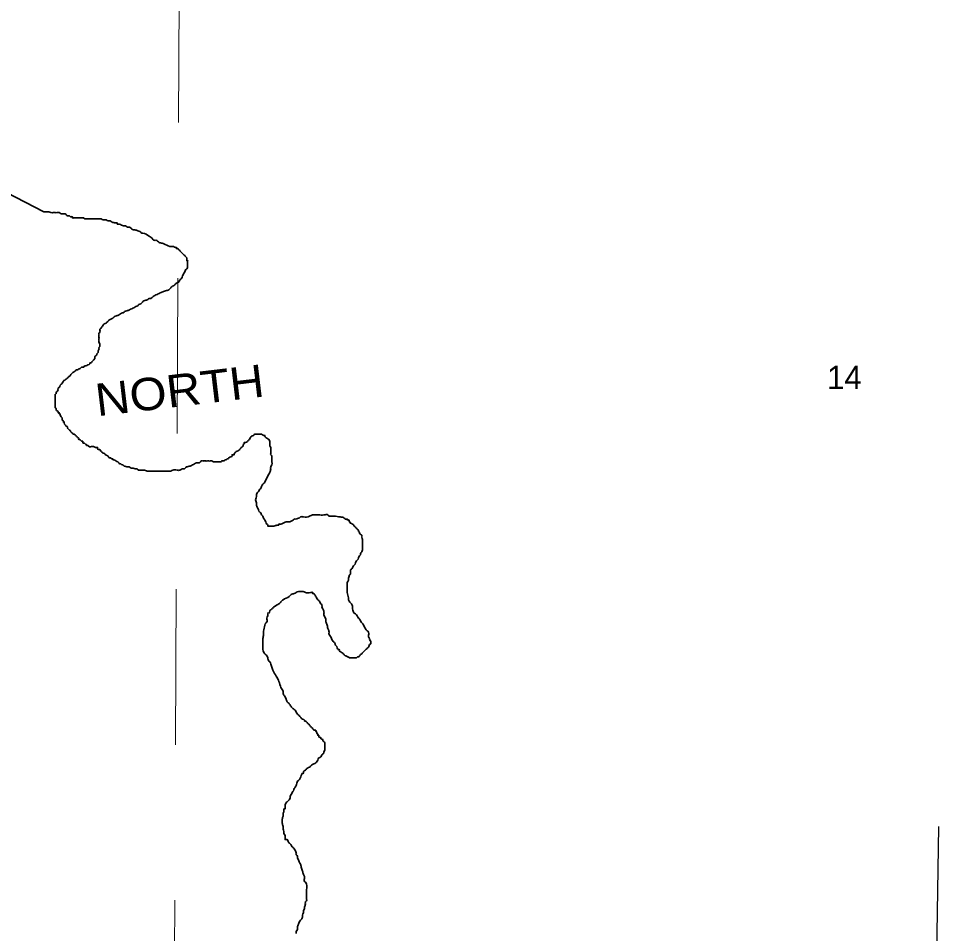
# Model space of a CAD drawing. Extents: x -4.25 to 0.15, y -11.26 to -7.33.
# Drawn here: x -3.361 to -2.77, y -8.666 to -8.078 of the extents above; entities that cross this region are included whole.
import ezdxf
from ezdxf.enums import TextEntityAlignment as Align

# ---------------------------------------------------------------- set-up
doc = ezdxf.new("R2010")
doc.units = 0
doc.header["$LTSCALE"] = 0.0061
doc.linetypes.add('MEDIUM_DASHED', pattern=[4.5, 3, -1.5])
for name, color, linetype, lineweight in [('14', 7, 'Continuous', 25), ('15', 7, 'MEDIUM_DASHED', 13), ('25', 7, 'Continuous', 35)]:
    doc.layers.add(name, color=color, linetype=linetype, lineweight=lineweight)
doc.layers.add('29', color=7, linetype='Continuous')
doc.layers.add('45', color=7, linetype='Continuous')

msp = doc.modelspace()

# ---------------------------------------------------------------- linework, layer by layer
at = {"layer": '14'}
msp.add_line((-2.769508, -8.597727), (-2.772917, -8.819886), dxfattribs=at)
at = {"layer": '15'}
msp.add_line((-3.257765, -8.045076), (-3.262689, -9.038258), dxfattribs=at)
at = {"layer": '25'}
msp.add_lwpolyline([(-3.344886, -8.202462), (-3.368939, -8.190152), (-3.391667, -8.17197), (-3.406818, -8.158333), (-3.42178, -8.146402), (-3.433902, -8.135795)], dxfattribs=at)
for points in [[(-3.344886, -8.202462), (-3.344318, -8.202462), (-3.343561, -8.202462), (-3.342992, -8.202462), (-3.342235, -8.202462), (-3.341667, -8.202462), (-3.340341, -8.20303), (-3.339015, -8.20303), (-3.336364, -8.20303), (-3.335038, -8.20303), (-3.333712, -8.203788), (-3.333144, -8.203788), (-3.332386, -8.203788), (-3.331061, -8.203788), (-3.330492, -8.204356), (-3.329735, -8.205114), (-3.328409, -8.205114), (-3.327841, -8.205682), (-3.327273, -8.205682), (-3.326515, -8.205682), (-3.326515, -8.206439), (-3.325947, -8.206439), (-3.325189, -8.206439), (-3.324621, -8.206439), (-3.323864, -8.206439), (-3.323295, -8.206439), (-3.322538, -8.206439), (-3.32197, -8.206439), (-3.321212, -8.206439), (-3.320644, -8.206439), (-3.319886, -8.206439), (-3.319318, -8.206439), (-3.31875, -8.207008), (-3.317992, -8.207008), (-3.317424, -8.207008), (-3.316667, -8.207008), (-3.316098, -8.207008), (-3.315341, -8.207008), (-3.314773, -8.207008), (-3.313447, -8.207008), (-3.312121, -8.207008), (-3.310795, -8.207008), (-3.30947, -8.207008), (-3.308144, -8.207008), (-3.306818, -8.207765), (-3.30625, -8.207765), (-3.304924, -8.207765), (-3.303598, -8.208333), (-3.302273, -8.208333), (-3.300947, -8.209091), (-3.299053, -8.209659), (-3.298295, -8.209659), (-3.297727, -8.209659), (-3.297727, -8.210417), (-3.29697, -8.210417), (-3.296402, -8.210417), (-3.295076, -8.210985), (-3.29375, -8.211553), (-3.292424, -8.211553), (-3.291098, -8.212311), (-3.29053, -8.212311), (-3.289773, -8.212311), (-3.288447, -8.213636), (-3.285795, -8.214205), (-3.283902, -8.214962), (-3.282576, -8.21553), (-3.282008, -8.216288), (-3.28125, -8.216288), (-3.277273, -8.218182), (-3.275947, -8.218939), (-3.275379, -8.219508), (-3.274053, -8.220833), (-3.272727, -8.220833), (-3.270833, -8.222159), (-3.26875, -8.222727), (-3.266856, -8.223485), (-3.262879, -8.224811), (-3.261553, -8.224811), (-3.260227, -8.225379), (-3.259659, -8.225379), (-3.259659, -8.226136), (-3.258902, -8.226136), (-3.258333, -8.226705), (-3.257576, -8.227462), (-3.257008, -8.22803), (-3.255682, -8.229356), (-3.255114, -8.229924), (-3.254356, -8.230682), (-3.253788, -8.23125), (-3.25303, -8.232008), (-3.25303, -8.232576)], [(-3.25303, -8.232576), (-3.25303, -8.233333), (-3.25303, -8.233902), (-3.252462, -8.233902), (-3.252462, -8.234659), (-3.252462, -8.235227), (-3.252462, -8.235985), (-3.252462, -8.237311), (-3.252462, -8.237879), (-3.25303, -8.239205), (-3.253788, -8.239773), (-3.254356, -8.241098), (-3.255114, -8.242424), (-3.255682, -8.24375), (-3.25625, -8.245076), (-3.257576, -8.246402), (-3.258333, -8.247727), (-3.259659, -8.248295), (-3.260985, -8.249621), (-3.262311, -8.250379), (-3.263636, -8.251705), (-3.26553, -8.25303), (-3.266098, -8.25303), (-3.267424, -8.253598), (-3.269508, -8.254356), (-3.270833, -8.254924), (-3.272159, -8.255682), (-3.273485, -8.25625), (-3.274621, -8.257008), (-3.275379, -8.257576), (-3.275947, -8.258144), (-3.277273, -8.258144), (-3.27803, -8.258902), (-3.279924, -8.25947), (-3.28125, -8.260227), (-3.282576, -8.261553), (-3.283902, -8.262121), (-3.28447, -8.262879), (-3.285795, -8.263447), (-3.287121, -8.264205), (-3.288447, -8.264773), (-3.289773, -8.26553), (-3.291667, -8.266098), (-3.292992, -8.266667), (-3.29375, -8.267424), (-3.294318, -8.267424), (-3.295644, -8.267992), (-3.296402, -8.26875), (-3.298295, -8.269318), (-3.299621, -8.270076), (-3.301515, -8.271402), (-3.302841, -8.27197), (-3.303598, -8.272727), (-3.304167, -8.273295), (-3.304924, -8.274053), (-3.30625, -8.274621), (-3.306818, -8.275379), (-3.307576, -8.276515), (-3.308144, -8.277273), (-3.308902, -8.277841), (-3.308902, -8.278598), (-3.308902, -8.279924), (-3.30947, -8.280492), (-3.30947, -8.28125), (-3.30947, -8.281818), (-3.30947, -8.283144), (-3.30947, -8.28447), (-3.30947, -8.285038), (-3.30947, -8.285795), (-3.30947, -8.286364), (-3.308902, -8.287689), (-3.308902, -8.288447), (-3.308902, -8.289015), (-3.30947, -8.289773), (-3.30947, -8.291098), (-3.310038, -8.291667), (-3.310038, -8.292424), (-3.310038, -8.292992), (-3.310795, -8.29375), (-3.310795, -8.294318), (-3.312121, -8.295644), (-3.312121, -8.29697), (-3.312689, -8.297538), (-3.313447, -8.298295), (-3.314015, -8.298864), (-3.314773, -8.299621), (-3.315341, -8.299621), (-3.315341, -8.300189), (-3.316667, -8.300947), (-3.317992, -8.301515), (-3.31875, -8.301515)], [(-3.31875, -8.301515), (-3.319318, -8.302273), (-3.320644, -8.302273), (-3.321212, -8.302841), (-3.32197, -8.303409), (-3.322538, -8.303409), (-3.323295, -8.304167), (-3.323864, -8.304167), (-3.324621, -8.304735), (-3.325947, -8.305492), (-3.326515, -8.306061), (-3.327273, -8.306818), (-3.328409, -8.308144), (-3.329167, -8.308712), (-3.330492, -8.310038), (-3.332386, -8.311364), (-3.333144, -8.312689), (-3.33447, -8.314015), (-3.335038, -8.315341), (-3.335795, -8.315909), (-3.335795, -8.316667), (-3.336364, -8.317992), (-3.336932, -8.318561), (-3.336932, -8.319318), (-3.337689, -8.319886), (-3.337689, -8.320644), (-3.337689, -8.324432), (-3.337689, -8.325189), (-3.337689, -8.325758), (-3.337689, -8.326515), (-3.337689, -8.327083), (-3.337689, -8.327841), (-3.337689, -8.328409), (-3.336932, -8.329167), (-3.336932, -8.329735), (-3.336364, -8.330492), (-3.335795, -8.331061), (-3.335795, -8.331629), (-3.335038, -8.331629), (-3.335038, -8.332386), (-3.33447, -8.332386), (-3.33447, -8.332955), (-3.333712, -8.33428), (-3.333144, -8.335038), (-3.333144, -8.336364), (-3.332386, -8.336932), (-3.332386, -8.337689), (-3.331818, -8.337689), (-3.331818, -8.338258), (-3.331061, -8.339583), (-3.330492, -8.340341), (-3.329735, -8.340909), (-3.329735, -8.341477), (-3.329167, -8.342235), (-3.328409, -8.342803), (-3.327841, -8.343561), (-3.327273, -8.344129), (-3.326515, -8.344886), (-3.325947, -8.345455), (-3.325189, -8.345455), (-3.324621, -8.346212), (-3.323864, -8.34678), (-3.323295, -8.347538), (-3.322538, -8.348106), (-3.322538, -8.348864), (-3.32197, -8.348864), (-3.321212, -8.349432), (-3.320644, -8.35), (-3.319886, -8.35), (-3.319886, -8.350758), (-3.319318, -8.351326), (-3.31875, -8.351326), (-3.317992, -8.352083), (-3.317424, -8.352083), (-3.317424, -8.352652), (-3.316667, -8.352652), (-3.316098, -8.353409), (-3.314394, -8.353409)], [(-3.224621, -8.360038), (-3.223864, -8.35928), (-3.223864, -8.358712), (-3.222538, -8.358712), (-3.222538, -8.357955), (-3.22197, -8.357386), (-3.221212, -8.356629), (-3.219886, -8.356061), (-3.218561, -8.354735), (-3.217992, -8.353977), (-3.216667, -8.352841), (-3.216667, -8.352083), (-3.216098, -8.351515), (-3.216098, -8.350758), (-3.215341, -8.350758), (-3.214015, -8.350189), (-3.213447, -8.349432), (-3.212689, -8.348864), (-3.212121, -8.347538), (-3.211364, -8.34678), (-3.210038, -8.346212), (-3.20947, -8.345455), (-3.208712, -8.345455), (-3.208144, -8.345455), (-3.207576, -8.345455), (-3.206818, -8.345455), (-3.205492, -8.345455), (-3.204924, -8.345455), (-3.203598, -8.346212), (-3.202841, -8.346212), (-3.202841, -8.34678), (-3.202273, -8.347538), (-3.201515, -8.348106), (-3.200189, -8.348864), (-3.199621, -8.350189), (-3.199621, -8.350758), (-3.199621, -8.351515), (-3.199621, -8.352841), (-3.199053, -8.353977), (-3.199053, -8.355303), (-3.199053, -8.356061), (-3.199053, -8.356629), (-3.199053, -8.357955), (-3.199053, -8.358712), (-3.198295, -8.35928), (-3.198295, -8.360038), (-3.198295, -8.360606), (-3.198295, -8.361932), (-3.198295, -8.362689), (-3.198295, -8.363258), (-3.198295, -8.365152), (-3.199053, -8.366477), (-3.199053, -8.367803), (-3.199621, -8.369886), (-3.200189, -8.371212), (-3.200947, -8.372348), (-3.201515, -8.373674), (-3.202273, -8.375), (-3.202841, -8.376326), (-3.204167, -8.377652), (-3.204924, -8.378977), (-3.205492, -8.380303), (-3.20625, -8.381061), (-3.206818, -8.382197), (-3.207576, -8.382955), (-3.208144, -8.38428), (-3.208144, -8.385606), (-3.208712, -8.386932), (-3.208712, -8.388258), (-3.208144, -8.389583), (-3.208144, -8.39072), (-3.207576, -8.392803), (-3.206818, -8.394129), (-3.20625, -8.395455), (-3.205492, -8.396023), (-3.204924, -8.397348), (-3.204167, -8.398106), (-3.203598, -8.399432), (-3.202841, -8.400568), (-3.202273, -8.401894), (-3.201515, -8.40322), (-3.200947, -8.403977), (-3.200947, -8.404545), (-3.200189, -8.404545), (-3.199621, -8.404545), (-3.199053, -8.404545), (-3.198295, -8.404545), (-3.19697, -8.404545), (-3.195076, -8.403977), (-3.194318, -8.403977), (-3.19375, -8.403977)], [(-3.314394, -8.353409), (-3.313826, -8.353409), (-3.313068, -8.353409), (-3.311174, -8.353977), (-3.310417, -8.353977), (-3.310417, -8.354735), (-3.309848, -8.355303), (-3.309091, -8.355303), (-3.308523, -8.356061), (-3.307955, -8.356629), (-3.307197, -8.357386), (-3.305871, -8.357955), (-3.305303, -8.358712), (-3.303977, -8.35928), (-3.302652, -8.360606), (-3.301894, -8.360606), (-3.301326, -8.361364), (-3.300568, -8.361364), (-3.300568, -8.361932), (-3.3, -8.361932), (-3.298674, -8.362689), (-3.297348, -8.363258), (-3.29678, -8.363826), (-3.296023, -8.364583), (-3.295455, -8.364583), (-3.294697, -8.365152), (-3.294129, -8.365152), (-3.293371, -8.365909), (-3.292803, -8.365909), (-3.291477, -8.366477), (-3.290152, -8.366477), (-3.288826, -8.367235), (-3.2875, -8.367235), (-3.286174, -8.367803), (-3.284848, -8.367803), (-3.28428, -8.368561), (-3.283523, -8.368561), (-3.282955, -8.368561), (-3.280871, -8.368561), (-3.278409, -8.369129), (-3.277083, -8.369129), (-3.276326, -8.369129), (-3.275758, -8.369129), (-3.275, -8.369129), (-3.274432, -8.369129), (-3.273106, -8.369129), (-3.269129, -8.369129), (-3.265152, -8.369129), (-3.264583, -8.369129), (-3.263826, -8.369129), (-3.263258, -8.369129), (-3.261932, -8.368561), (-3.25928, -8.368561), (-3.257386, -8.368561), (-3.256061, -8.367803), (-3.255303, -8.367803), (-3.253977, -8.367235), (-3.253409, -8.366477), (-3.252841, -8.366477), (-3.251515, -8.365909), (-3.250758, -8.365909), (-3.249432, -8.365152), (-3.248106, -8.364583), (-3.24678, -8.363826), (-3.244886, -8.363826), (-3.243561, -8.362689), (-3.242992, -8.362689), (-3.242235, -8.362689), (-3.240909, -8.362689), (-3.240341, -8.362689), (-3.239583, -8.362689), (-3.239015, -8.362689), (-3.237689, -8.362689), (-3.236932, -8.362689), (-3.235795, -8.363258), (-3.235038, -8.363258), (-3.23447, -8.363258), (-3.233712, -8.363258), (-3.233144, -8.363258), (-3.232386, -8.363258), (-3.231818, -8.363258), (-3.231061, -8.363258), (-3.230492, -8.362689), (-3.229735, -8.362689), (-3.229167, -8.362689), (-3.228409, -8.361932), (-3.227841, -8.361932), (-3.227083, -8.361364), (-3.226515, -8.361364), (-3.225947, -8.360606), (-3.224621, -8.360038)], [(-3.19375, -8.403977), (-3.19375, -8.40322), (-3.192992, -8.40322), (-3.191098, -8.402652), (-3.189205, -8.401894), (-3.187879, -8.401894), (-3.185795, -8.401326), (-3.18447, -8.400568), (-3.183902, -8.4), (-3.182576, -8.4), (-3.18125, -8.399432), (-3.180682, -8.399432), (-3.179924, -8.398674), (-3.17803, -8.398674), (-3.174053, -8.398106), (-3.172159, -8.397348), (-3.170833, -8.397348), (-3.170076, -8.397348), (-3.169508, -8.397348), (-3.168182, -8.397348), (-3.164773, -8.397348), (-3.162311, -8.397348), (-3.161553, -8.398106), (-3.160985, -8.398106), (-3.160227, -8.398106), (-3.158333, -8.398106), (-3.154356, -8.398674), (-3.151705, -8.399432), (-3.151136, -8.4), (-3.150379, -8.4), (-3.149811, -8.4), (-3.149811, -8.400568), (-3.149053, -8.400568), (-3.148485, -8.401326), (-3.147727, -8.402652), (-3.146402, -8.40322), (-3.145265, -8.404545), (-3.143939, -8.405871), (-3.143182, -8.406629), (-3.142614, -8.407197), (-3.142614, -8.407955), (-3.141856, -8.408523), (-3.141856, -8.409091), (-3.14053, -8.410417), (-3.14053, -8.411174), (-3.14053, -8.411742), (-3.139962, -8.413068), (-3.139962, -8.413826), (-3.139962, -8.415152), (-3.139962, -8.416477), (-3.139962, -8.417045), (-3.139962, -8.417803), (-3.139962, -8.418939), (-3.139962, -8.419697), (-3.14053, -8.421023), (-3.141288, -8.422348), (-3.141288, -8.422917), (-3.141856, -8.423674), (-3.142614, -8.425), (-3.143182, -8.426326), (-3.143939, -8.426894), (-3.144508, -8.42822), (-3.145265, -8.429545), (-3.145833, -8.430114), (-3.146402, -8.431439), (-3.147159, -8.432197), (-3.147727, -8.432765), (-3.147727, -8.433523), (-3.147727, -8.434091), (-3.147727, -8.434848), (-3.147727, -8.435417), (-3.148485, -8.436174), (-3.148485, -8.436742), (-3.149053, -8.438068), (-3.149053, -8.439394), (-3.149811, -8.44072), (-3.149811, -8.441288), (-3.149811, -8.443939), (-3.149811, -8.446023), (-3.149811, -8.447159), (-3.149053, -8.450568), (-3.149053, -8.451894), (-3.147727, -8.453788), (-3.147159, -8.454545), (-3.146402, -8.456439), (-3.146402, -8.457765), (-3.145265, -8.460417), (-3.144508, -8.460985), (-3.142614, -8.463636), (-3.141856, -8.464394), (-3.141288, -8.46553)], [(-3.141288, -8.46553), (-3.138636, -8.469508), (-3.137311, -8.471591), (-3.136553, -8.472159), (-3.135985, -8.473485), (-3.135985, -8.474053), (-3.135985, -8.476136), (-3.135417, -8.476705), (-3.135417, -8.477462), (-3.134659, -8.478788), (-3.134659, -8.479356), (-3.134659, -8.480114), (-3.135417, -8.480682), (-3.135985, -8.482008), (-3.137311, -8.483333), (-3.138636, -8.484659), (-3.139962, -8.485985), (-3.14053, -8.486553), (-3.141856, -8.487879), (-3.142614, -8.488636), (-3.143182, -8.488636), (-3.143939, -8.489205), (-3.144508, -8.489205), (-3.145833, -8.489205), (-3.146402, -8.489205), (-3.147727, -8.489205), (-3.148485, -8.489205), (-3.149053, -8.488636), (-3.149811, -8.488636), (-3.150379, -8.487879), (-3.151136, -8.487879), (-3.151705, -8.487311), (-3.152462, -8.486553), (-3.15303, -8.485985), (-3.154356, -8.485227), (-3.154924, -8.484659), (-3.154924, -8.483902), (-3.155682, -8.483902), (-3.15625, -8.482765), (-3.157008, -8.481439), (-3.157576, -8.480682), (-3.157576, -8.480114), (-3.158902, -8.478788), (-3.159659, -8.477462), (-3.160227, -8.476136), (-3.161553, -8.473485), (-3.161553, -8.472159), (-3.162311, -8.470265), (-3.162879, -8.467614), (-3.163636, -8.46553), (-3.163636, -8.464394), (-3.164773, -8.461742), (-3.164773, -8.459659), (-3.16553, -8.457765), (-3.166098, -8.456439), (-3.166098, -8.455114), (-3.166856, -8.454545), (-3.167424, -8.45322), (-3.16875, -8.451894), (-3.169508, -8.450568), (-3.170833, -8.448485), (-3.171402, -8.447917), (-3.172159, -8.447917), (-3.172159, -8.447159), (-3.173295, -8.447159), (-3.176705, -8.447159), (-3.178598, -8.446591), (-3.179356, -8.446591), (-3.179924, -8.446591), (-3.18125, -8.446591), (-3.182576, -8.447159), (-3.183902, -8.447917), (-3.185795, -8.448485), (-3.187121, -8.449811), (-3.191098, -8.451894), (-3.192424, -8.45322), (-3.19375, -8.454545), (-3.19697, -8.456439), (-3.198295, -8.457765), (-3.199621, -8.459091), (-3.200189, -8.460417), (-3.200947, -8.460417), (-3.200947, -8.460985), (-3.200947, -8.462311), (-3.201515, -8.463636), (-3.201515, -8.466288), (-3.202273, -8.466856), (-3.202841, -8.468182), (-3.203598, -8.472159), (-3.203598, -8.473485), (-3.203598, -8.474811)], [(-3.203598, -8.474811), (-3.204167, -8.477462), (-3.204167, -8.478788), (-3.204167, -8.480114), (-3.204167, -8.482008), (-3.204167, -8.482765), (-3.202841, -8.486553), (-3.201515, -8.487879), (-3.200947, -8.489205), (-3.200189, -8.491288), (-3.199621, -8.491856), (-3.199053, -8.493182), (-3.19697, -8.498485), (-3.195076, -8.501705), (-3.19375, -8.504356), (-3.192424, -8.508333), (-3.191667, -8.509659), (-3.191098, -8.510795), (-3.191098, -8.511553), (-3.191098, -8.512121), (-3.189773, -8.514205), (-3.189205, -8.51553), (-3.188447, -8.517424), (-3.187121, -8.51875), (-3.186553, -8.519508), (-3.185227, -8.521402), (-3.18447, -8.52197), (-3.182576, -8.524053), (-3.181818, -8.525379), (-3.18125, -8.525947), (-3.179924, -8.527273), (-3.179356, -8.52803), (-3.178598, -8.528598), (-3.177273, -8.529356), (-3.177273, -8.529924), (-3.176705, -8.529924), (-3.175379, -8.53125), (-3.174621, -8.531818), (-3.174053, -8.532576), (-3.172727, -8.533902), (-3.172159, -8.53447), (-3.170833, -8.535795), (-3.170076, -8.535795), (-3.170076, -8.536553), (-3.169508, -8.536553), (-3.169508, -8.537121), (-3.16875, -8.538447), (-3.16875, -8.539015), (-3.168182, -8.539015), (-3.168182, -8.539773), (-3.167424, -8.540341), (-3.166856, -8.540341), (-3.166856, -8.541098), (-3.16553, -8.541667), (-3.16553, -8.542424), (-3.164773, -8.542992), (-3.164205, -8.54375), (-3.164205, -8.544318), (-3.164205, -8.545076), (-3.164205, -8.545644), (-3.164205, -8.546402), (-3.164205, -8.54697), (-3.164205, -8.548295), (-3.164773, -8.549621), (-3.164773, -8.550189), (-3.166098, -8.551515), (-3.166856, -8.552841), (-3.168182, -8.553598), (-3.16875, -8.554924), (-3.169508, -8.55625), (-3.170076, -8.556818), (-3.171402, -8.557386), (-3.172727, -8.558144), (-3.174053, -8.55947), (-3.175379, -8.560038), (-3.176705, -8.561364), (-3.17803, -8.562689), (-3.17803, -8.563447), (-3.178598, -8.563447), (-3.179356, -8.564773), (-3.18125, -8.567992), (-3.181818, -8.568561), (-3.182576, -8.571212), (-3.183902, -8.573295), (-3.18447, -8.574621), (-3.185227, -8.575758), (-3.185795, -8.577083), (-3.186553, -8.578409), (-3.186553, -8.579167), (-3.187121, -8.580492), (-3.187879, -8.581061)], [(-3.187879, -8.581061), (-3.188447, -8.581818), (-3.189205, -8.582386), (-3.189773, -8.583712), (-3.189773, -8.58447), (-3.189773, -8.585038), (-3.189773, -8.585606), (-3.189773, -8.586364), (-3.19053, -8.586364), (-3.19053, -8.587689), (-3.191098, -8.589583), (-3.191098, -8.590909), (-3.191667, -8.592992), (-3.191667, -8.594318), (-3.191667, -8.595455), (-3.191098, -8.597538), (-3.191098, -8.598864), (-3.191098, -8.599432), (-3.19053, -8.600758), (-3.19053, -8.602083), (-3.189773, -8.603409), (-3.189773, -8.604735), (-3.189773, -8.605303), (-3.189773, -8.606061), (-3.189205, -8.606061), (-3.188447, -8.606061), (-3.187879, -8.607386), (-3.186553, -8.608712), (-3.185227, -8.610606), (-3.183902, -8.611932), (-3.183144, -8.613258), (-3.182576, -8.614583), (-3.182576, -8.615152), (-3.182576, -8.615909), (-3.181818, -8.616477), (-3.181818, -8.617235), (-3.181818, -8.617803), (-3.18125, -8.619129), (-3.180682, -8.620455), (-3.179924, -8.62178), (-3.179356, -8.623674), (-3.178598, -8.626326), (-3.17803, -8.628409), (-3.177273, -8.630303), (-3.177273, -8.632955), (-3.176705, -8.633523), (-3.175947, -8.638258), (-3.175947, -8.640152), (-3.175947, -8.642045), (-3.175947, -8.642803), (-3.175947, -8.644129), (-3.175947, -8.645455), (-3.176705, -8.646023), (-3.176705, -8.647348), (-3.177273, -8.649432), (-3.177273, -8.650568), (-3.17803, -8.651894), (-3.17803, -8.65322), (-3.178598, -8.654545), (-3.178598, -8.655871), (-3.179924, -8.657955), (-3.180682, -8.659091), (-3.18125, -8.660417), (-3.181818, -8.6625), (-3.181818, -8.663068), (-3.181818, -8.663826), (-3.182576, -8.665152), (-3.182576, -8.66572), (-3.182576, -8.666477)]]:
    msp.add_spline(points, degree=3, dxfattribs=at)

# ---------------------------------------------------------------- texts
at = {"layer": '29', "width": 1.1}
msp.add_text('NORTH', height=0.02083, rotation=6.778, dxfattribs=at).set_placement((-3.256438, -8.327553), align=Align.CENTER)
at = {"layer": '45'}
msp.add_text('14', height=0.015, dxfattribs=at).set_placement((-2.830114, -8.316477), align=Align.CENTER)

doc.saveas('drawing.dxf')
